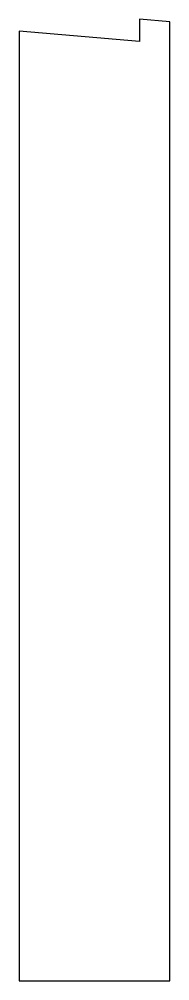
# Model space of a CAD drawing. Header units: millimetres. Extents: x 65 to 95, y -8 to 184.
import ezdxf

# ---------------------------------------------------------------- set-up
doc = ezdxf.new("R2010")
doc.units = ezdxf.units.MM

msp = doc.modelspace()

# ---------------------------------------------------------------- linework, layer by layer
msp.add_lwpolyline([(95.47, -8.46), (95.47, 183.39), (89.47, 183.92), (89.47, 179.44), (65.47, 181.54), (65.47, -8.46)], close=True)

doc.saveas('drawing.dxf')
